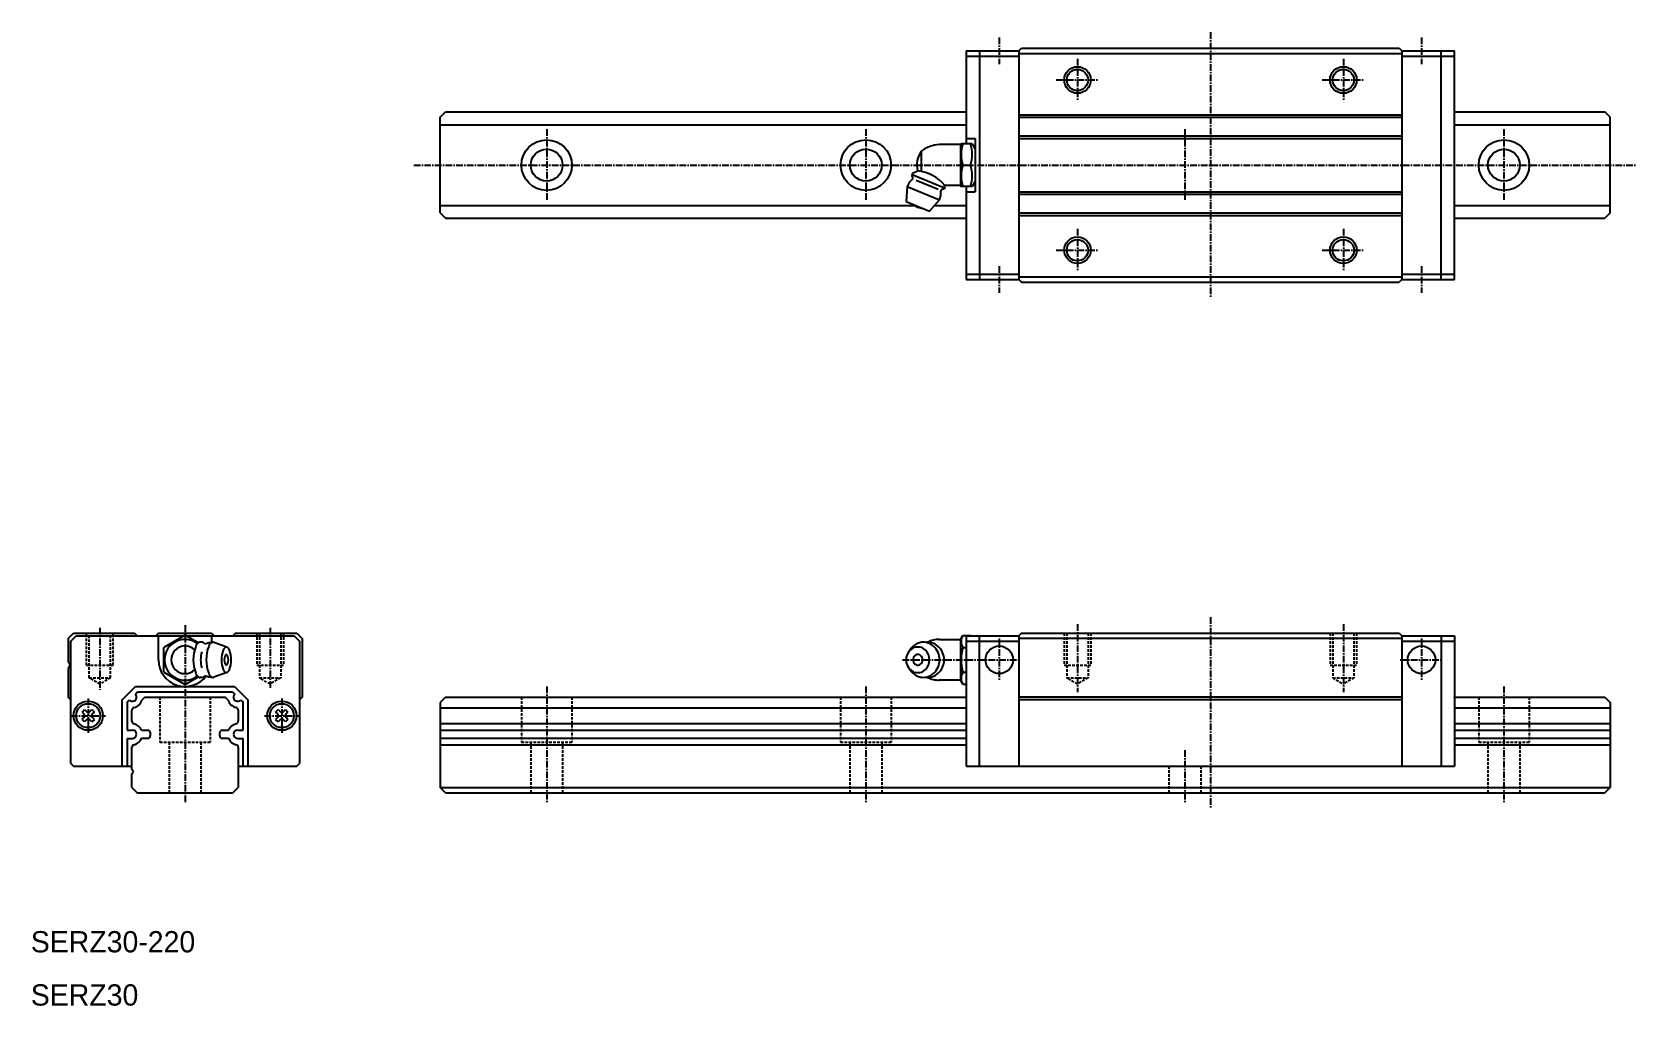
# Model space of a CAD drawing. Extents: x 10 to 312, y 10 to 193.
import ezdxf

# ---------------------------------------------------------------- set-up
doc = ezdxf.new("R2010")
doc.units = 0
doc.linetypes.add('CENTER', pattern=[2, 1.25, -0.25, 0.25, -0.25])
doc.linetypes.add('DASHED', pattern=[0.75, 0.5, -0.25])
doc.layers.get('0').update_dxf_attribs({"linetype": 'CONTINUOUS'})
doc.layers.add('CENTER', color=1, linetype='CENTER')

msp = doc.modelspace()

# ---------------------------------------------------------------- linework, layer by layer
at = {"color": 7, "linetype": 'CONTINUOUS'}
for p, q in [((185.9, 189.5), (195.8, 189.5)), ((185.9, 189.5), (185.9, 172)), ((185.9, 188.5), (195.8, 188.5)), ((188.4, 189.5), (188.4, 146.5)), ((195.8, 189.5), (196.3, 190)), ((195.8, 189.5), (195.8, 146.5)), ((195.8, 189), (267.8, 189)), ((196.3, 190), (267.3, 190)), ((267.3, 190), (267.8, 189.5)), ((267.8, 189.5), (277.7, 189.5)), ((267.8, 189.5), (267.8, 146.5)), ((267.8, 188.5), (277.7, 188.5)), ((275.2, 146.5), (275.2, 189.5)), ((277.7, 146.5), (277.7, 189.5)), ((87, 177), (88, 178)), ((87, 159), (87, 177)), ((87, 175.57), (185.9, 175.57)), ((88, 178), (185.9, 178)), ((195.8, 177.47), (267.8, 177.47)), ((195.8, 177), (267.8, 177)), ((277.7, 178), (306, 178)), ((277.7, 175.57), (307, 175.57)), ((307, 177), (306, 178)), ((307, 159), (307, 177)), ((185.9, 173), (187.6, 173)), ((187.6, 173), (187.6, 163)), ((195.8, 173.47), (267.8, 173.47)), ((195.8, 173), (267.8, 173)), ((177.4, 170.6), (177.4, 166.82)), ((184.84, 171.85), (180.84, 171.85)), ((184.93, 172), (184.84, 171.85)), ((184.84, 171.85), (184.84, 164.15)), ((187.02, 172), (184.93, 172)), ((187.02, 172), (187.6, 171)), ((175.78, 166.44), (175.63, 166.07)), ((175.63, 166.07), (175.84, 165.56)), ((175.71, 166.26), (181.8, 163.73)), ((176.9, 166.91), (175.78, 166.44)), ((185.28, 168), (186.68, 168)), ((174.77, 164), (174.57, 161.16)), ((174.77, 164), (180.87, 161.47)), ((176.49, 165.17), (180.64, 163.46)), ((181.73, 163.55), (181.22, 163.34)), ((181.7, 164.36), (181.88, 163.92)), ((181.88, 163.92), (181.73, 163.55)), ((184.84, 164.15), (181.88, 164.15)), ((184.84, 164.15), (184.93, 164)), ((187.02, 164), (184.93, 164)), ((185.9, 164), (185.9, 146.5)), ((185.9, 163), (187.6, 163)), ((187.6, 165), (187.02, 164)), ((195.8, 163), (267.8, 163)), ((87, 160.43), (176.1, 160.43)), ((174.57, 161.16), (179, 159.32)), ((179, 159.32), (180.87, 161.47)), ((179.97, 160.43), (185.9, 160.43)), ((195.8, 162.53), (267.8, 162.53)), ((277.7, 160.43), (307, 160.43)), ((87, 159), (88, 158)), ((88, 158), (185.9, 158)), ((195.8, 159), (267.8, 159)), ((195.8, 158.53), (267.8, 158.53)), ((277.7, 158), (306, 158)), ((307, 159), (306, 158)), ((185.9, 147.5), (195.8, 147.5)), ((185.9, 146.5), (195.8, 146.5)), ((195.8, 147), (267.8, 147)), ((195.8, 146.5), (196.3, 146)), ((196.3, 146), (267.3, 146)), ((267.8, 146.5), (267.3, 146)), ((267.8, 147.5), (277.7, 147.5)), ((267.8, 146.5), (277.7, 146.5)), ((17, 79), (18, 80)), ((17, 79), (17, 74.57)), ((17.5, 78.5), (18.5, 79.5)), ((17.5, 55.5), (17.5, 78.5)), ((18, 80), (29.5, 80)), ((18.5, 79.5), (38.79, 79.5)), ((29.5, 80), (30, 79.5)), ((34, 80), (33.5, 79.5)), ((34, 80), (44, 80)), ((34, 75), (34, 79.5)), ((39, 79.62), (35, 77.31)), ((41.49, 78.18), (39, 79.62)), ((39.21, 79.5), (59.5, 79.5)), ((44, 80), (44.5, 79.5)), ((44, 79.5), (44, 78.29)), ((48.5, 80), (48, 79.5)), ((48.5, 80), (60, 80)), ((59.5, 79.5), (60.5, 78.5)), ((60, 80), (61, 79)), ((60.5, 78.5), (60.5, 55.5)), ((61, 79), (61, 68)), ((180.84, 78.85), (184.84, 78.85)), ((184.84, 78.85), (185.28, 79.6)), ((184.84, 78.85), (184.84, 71.15)), ((185.28, 79.6), (186.68, 79.6)), ((185.9, 79.5), (195.8, 79.5)), ((185.9, 79.5), (185.9, 55)), ((185.9, 78.5), (195.8, 78.5)), ((186.73, 79.5), (186.68, 79.6)), ((188.4, 55), (188.4, 79.5)), ((196.3, 80), (195.8, 79.5)), ((195.8, 79.5), (195.8, 55)), ((267.8, 79), (195.8, 79)), ((196.3, 80), (267.3, 80)), ((267.3, 80), (267.8, 79.5)), ((267.8, 79.5), (267.8, 55)), ((267.8, 79.5), (277.7, 79.5)), ((267.8, 78.5), (277.7, 78.5)), ((275.2, 79.5), (275.2, 55)), ((277.7, 79.5), (277.7, 55)), ((35, 75), (35, 77.31)), ((42.19, 78.3), (41.82, 78.3)), ((46.89, 77.38), (44.44, 78.27)), ((175, 76.42), (175.37, 76.96)), ((185.28, 77.3), (185.9, 77.3)), ((17, 74.57), (17.28, 74.28)), ((17, 73.43), (17.28, 73.72)), ((17, 73.43), (17, 68)), ((35, 72.69), (35, 75)), ((35, 72.69), (39, 70.38)), ((46.89, 72.62), (44.44, 71.73)), ((175.37, 73.04), (175, 73.58)), ((175.37, 73.04), (175.38, 73.02)), ((185.28, 72.7), (185.9, 72.7)), ((27.1, 67.42), (29.68, 70)), ((29.68, 70), (48.32, 70)), ((39, 70.38), (41.49, 71.82)), ((42.19, 71.7), (41.82, 71.7)), ((48.32, 70), (50.9, 67.42)), ((184.84, 71.15), (180.84, 71.15)), ((185.28, 70.4), (184.84, 71.15)), ((185.28, 70.4), (185.9, 70.4)), ((17.5, 67.5), (17, 68)), ((27.1, 67.42), (27.1, 55)), ((28.1, 67.01), (28.53, 67.44)), ((28.1, 67.01), (28.1, 61.8)), ((29.66, 68.57), (30.09, 69)), ((30.09, 69), (47.91, 69)), ((31.43, 68), (30.93, 67.5)), ((31.43, 68), (46.57, 68)), ((47.07, 67.5), (46.57, 68)), ((47.91, 69), (48.34, 68.57)), ((49.47, 67.44), (49.9, 67.01)), ((49.9, 61.8), (49.9, 67.01)), ((50.9, 55), (50.9, 67.42)), ((61, 68), (60.5, 67.5)), ((88, 68), (87, 67)), ((87, 67), (87, 51)), ((88, 68), (185.9, 68)), ((267.8, 68), (195.8, 68)), ((267.8, 67.5), (195.8, 67.5)), ((277.7, 68), (306, 68)), ((306, 68), (307, 67)), ((307, 67), (307, 51)), ((19.64, 65.19), (20.11, 65.66)), ((19.64, 65.19), (20, 64.82)), ((20, 64.18), (19.64, 63.81)), ((20.11, 63.34), (19.64, 63.81)), ((20.11, 65.66), (20.48, 65.3)), ((20.48, 63.7), (20.11, 63.34)), ((21.12, 65.3), (21.49, 65.66)), ((21.49, 63.34), (21.12, 63.7)), ((21.49, 65.66), (21.96, 65.19)), ((21.96, 63.81), (21.49, 63.34)), ((21.6, 64.82), (21.96, 65.19)), ((21.96, 63.81), (21.6, 64.18)), ((29, 63.45), (29, 65.55)), ((49, 65.55), (49, 63.45)), ((56.04, 65.19), (56.51, 65.66)), ((56.04, 65.19), (56.4, 64.82)), ((56.4, 64.18), (56.04, 63.81)), ((56.51, 63.34), (56.04, 63.81)), ((56.51, 65.66), (56.88, 65.3)), ((56.88, 63.7), (56.51, 63.34)), ((57.52, 65.3), (57.89, 65.66)), ((57.89, 63.34), (57.52, 63.7)), ((57.89, 65.66), (58.36, 65.19)), ((58.36, 63.81), (57.89, 63.34)), ((58, 64.82), (58.36, 65.19)), ((58.36, 63.81), (58, 64.18)), ((87, 65.99), (185.9, 65.99)), ((277.7, 65.99), (307, 65.99)), ((28.1, 61.8), (29.1, 61.8)), ((30.84, 61.75), (32, 61.75)), ((32.5, 60.75), (32.5, 61.25)), ((45.5, 61.25), (45.5, 60.75)), ((46, 61.75), (47.16, 61.75)), ((48.9, 61.8), (49.9, 61.8)), ((87, 63.01), (185.9, 63.01)), ((87, 61.75), (185.9, 61.75)), ((277.7, 63.01), (307, 63.01)), ((277.7, 61.75), (307, 61.75)), ((28.1, 60.2), (28.1, 55)), ((28.1, 60.2), (29.1, 60.2)), ((29, 54.42), (29, 58.55)), ((30.84, 60.25), (32, 60.25)), ((46, 60.25), (47.16, 60.25)), ((48.9, 60.2), (49.9, 60.2)), ((49, 58.55), (49, 51)), ((49.9, 55), (49.9, 60.2)), ((87, 60.25), (185.9, 60.25)), ((87, 58.99), (185.9, 58.99)), ((277.7, 60.25), (307, 60.25)), ((277.7, 58.99), (307, 58.99)), ((17.5, 55.5), (18, 55)), ((18, 55), (29, 55)), ((29, 54.42), (29.21, 54.21)), ((49, 55), (60, 55)), ((60, 55), (60.5, 55.5)), ((185.9, 55), (277.7, 55)), ((29, 53.58), (29.21, 53.79)), ((29, 51), (29, 53.58)), ((29, 51), (30, 50)), ((30, 50), (48, 50)), ((48, 50), (49, 51)), ((87, 51), (307, 51)), ((88, 50), (87, 51)), ((88, 50), (306, 50)), ((306, 50), (307, 51))]:
    msp.add_line(p, q, dxfattribs=at)
at = {"color": 3, "linetype": 'DASHED'}
for p, q in [((20.5, 74), (20.5, 80)), ((21, 71.6), (21, 80)), ((25, 71.6), (25, 80)), ((25.5, 74), (25.5, 80)), ((52.5, 80), (52.5, 74)), ((53, 80), (53, 71.6)), ((57, 80), (57, 71.6)), ((57.5, 80), (57.5, 74)), ((204.3, 80), (204.3, 74)), ((204.8, 80), (204.8, 71.6)), ((208.8, 80), (208.8, 71.6)), ((209.3, 80), (209.3, 74)), ((254.3, 80), (254.3, 74)), ((254.8, 80), (254.8, 71.6)), ((258.8, 80), (258.8, 71.6)), ((259.3, 80), (259.3, 74)), ((20.5, 74), (25.5, 74)), ((52.5, 74), (57.5, 74)), ((204.3, 74), (209.3, 74)), ((254.3, 74), (259.3, 74)), ((23, 70.45), (21, 71.6)), ((21, 71.6), (25, 71.6)), ((25, 71.6), (23, 70.45)), ((55, 70.45), (53, 71.6)), ((53, 71.6), (57, 71.6)), ((57, 71.6), (55, 70.45)), ((206.8, 70.45), (204.8, 71.6)), ((204.8, 71.6), (208.8, 71.6)), ((208.8, 71.6), (206.8, 70.45)), ((254.8, 71.6), (256.8, 70.45)), ((254.8, 71.6), (258.8, 71.6)), ((258.8, 71.6), (256.8, 70.45)), ((34.25, 68), (34.25, 59.5)), ((43.75, 68), (43.75, 59.5)), ((102.25, 68), (102.25, 59.5)), ((111.75, 68), (111.75, 59.5)), ((162.25, 68), (162.25, 59.5)), ((171.75, 68), (171.75, 59.5)), ((282.25, 68), (282.25, 59.5)), ((291.75, 68), (291.75, 59.5)), ((34.25, 59.5), (43.75, 59.5)), ((36, 59.5), (36, 50)), ((42, 59.5), (42, 50)), ((102.25, 59.5), (111.75, 59.5)), ((104, 59.5), (104, 50)), ((110, 59.5), (110, 50)), ((162.25, 59.5), (171.75, 59.5)), ((164, 59.5), (164, 50)), ((170, 59.5), (170, 50)), ((282.25, 59.5), (291.75, 59.5)), ((284, 59.5), (284, 50)), ((290, 59.5), (290, 50)), ((224, 55), (224, 50)), ((230, 55), (230, 50))]:
    msp.add_line(p, q, dxfattribs=at)
at = {"color": 3, "linetype": 'CONTINUOUS'}
for centre in [(206.8, 184), (256.8, 184), (206.8, 152), (256.8, 152)]:
    msp.add_circle(centre, 2.5, dxfattribs=at)
at = {"color": 7, "linetype": 'CONTINUOUS'}
for centre, radius in [((206.8, 184), 2), ((256.8, 184), 2), ((107, 168), 4.75), ((167, 168), 4.75), ((287, 168), 4.75), ((107, 168), 3), ((167, 168), 3), ((287, 168), 3), ((206.8, 152), 2), ((256.8, 152), 2), ((192.1, 75), 2.6), ((271.5, 75), 2.6), ((20.8, 64.5), 2.75), ((20.8, 64.5), 2.25), ((57.2, 64.5), 2.75), ((57.2, 64.5), 2.25)]:
    msp.add_circle(centre, radius, dxfattribs=at)
for centre, radius, start, end in [((181.32, 168), 4.7, 146.4138, 193.1788), ((181.07, 165.85), 6, 92.1789, 127.7261), ((190.88, 170), 5.95, 160.3465, 199.6535), ((181.08, 170), 5.95, 340.3465, 19.6535), ((175.77, 158.99), 8, 40.1892, 83.034), ((190.88, 166), 5.95, 160.3465, 199.6535), ((181.08, 166), 5.95, 340.3465, 19.6535), ((177.82, 162.73), 3.3, 128.1639, 157.4998), ((175.66, 165.49), 0.2, 308.1641, 22.5004), ((177.82, 162.73), 3.3, 337.5, 6.836), ((181.29, 163.15), 0.2, 112.4996, 186.8355), ((177.95, 163.05), 3.2, 229.29, 265.71), ((39, 75), 3.85, 52.5077, 307.4921), ((181.07, 72.85), 6, 92.1777, 114.8938), ((187.01, 78.45), 2.08, 146.4718, 213.5286), ((39, 75), 2.6, 46.6213, 313.3788), ((47.87, 75), 7.31, 159.7619, 200.2379), ((42.32, 77.05), 1.4, 121.1003, 160.1439), ((41.82, 77.8), 0.505, 90.9032, 115.752), ((47.24, 75), 5.31, 163.6264, 196.3729), ((42.19, 77.8), 0.505, 64.248, 90.9029), ((41.69, 77.05), 1.4, 39.4278, 58.8997), ((44.27, 75), 3.3, 90, 117.0545), ((50.31, 75), 7.31, 159.7619, 200.2379), ((44.77, 77.05), 1.4, 121.1003, 160.1439), ((44.27, 77.8), 0.505, 68.6875, 115.752), ((51.15, 75), 5.31, 159.7307, 200.2693), ((47.13, 76.49), 1.02, 121.0514, 160.104), ((48.59, 75), 2.22, 159.7738, 200.2262), ((46.91, 75.62), 0.423, 121.1185, 160.1588), ((46.76, 77.03), 0.368, 64.287, 115.7129), ((46.76, 75.85), 0.153, 64.2337, 115.7663), ((46.61, 75.62), 0.423, 19.8412, 58.8814), ((46.4, 76.49), 1.02, 19.896, 58.9485), ((44.93, 75), 2.22, 339.7738, 20.2262), ((42.37, 75), 5.31, 339.7307, 20.2693), ((177.1, 75), 2.53, 133.386, 226.6139), ((176.81, 75.26), 2.15, 101.0363, 132.5263), ((178.25, 75), 3.48, 133.386, 145.8067), ((177.85, 75.35), 2.95, 101.0363, 132.5263), ((176.92, 75), 1.05, 133.386, 226.6139), ((176.8, 75.11), 0.895, 101.0362, 132.5262), ((176.79, 75.35), 2.05, 79.1808, 100.8192), ((176.79, 75.15), 0.855, 79.1807, 100.8191), ((176.77, 75.11), 0.895, 47.4736, 78.9636), ((176.76, 75.26), 2.15, 47.4736, 78.9636), ((177.82, 75.48), 2.82, 90, 100.8192), ((176.66, 75), 1.05, 313.386, 46.6139), ((177.82, 75.48), 2.82, 79.1808, 90), ((176.47, 75), 2.53, 313.386, 46.6139), ((178.68, 75.48), 2.82, 90, 98.7658), ((177.78, 75.35), 2.95, 47.4737, 78.9637), ((178.68, 75.48), 2.82, 79.1808, 90), ((178.64, 75.35), 2.95, 47.4737, 78.9637), ((177.39, 75), 3.48, 313.386, 46.6139), ((178.25, 75), 3.48, 313.386, 46.6139), ((192.74, 75), 7.81, 162.8691, 197.1308), ((17, 74), 0.4, 0, 45.0002), ((17, 74), 0.4, 314.9998, 0), ((39, 75), 5, 180, 322.6126), ((42.32, 72.95), 1.4, 199.8561, 238.8996), ((44.77, 72.95), 1.4, 199.8561, 238.8996), ((47.13, 73.51), 1.02, 199.896, 238.9485), ((46.91, 74.38), 0.423, 199.8412, 238.8814), ((46.76, 72.97), 0.368, 244.287, 295.7129), ((46.76, 74.15), 0.153, 244.2337, 295.7663), ((46.61, 74.38), 0.423, 301.1185, 340.1588), ((46.4, 73.51), 1.02, 301.0514, 340.104), ((176.81, 74.74), 2.15, 227.4736, 258.9636), ((178.25, 75), 3.48, 214.653, 226.6139), ((177.85, 74.65), 2.95, 227.4737, 258.9637), ((176.8, 74.89), 0.895, 227.4736, 258.9636), ((176.79, 74.65), 2.05, 259.1808, 280.8192), ((176.79, 74.85), 0.855, 259.1807, 280.8191), ((176.77, 74.89), 0.895, 281.0363, 312.5262), ((176.76, 74.74), 2.15, 281.0363, 312.5263), ((177.78, 74.65), 2.95, 281.0363, 312.5263), ((178.64, 74.65), 2.95, 281.0363, 312.5263), ((187.01, 71.55), 2.08, 146.4713, 213.5276), ((41.82, 72.2), 0.505, 244.2479, 270.3932), ((42.19, 72.2), 0.505, 270.3929, 295.752), ((41.69, 72.95), 1.4, 301.1003, 320.5701), ((44.27, 75), 3.3, 242.9455, 270), ((44.27, 72.2), 0.505, 244.2479, 289.9356), ((177.82, 74.52), 2.82, 259.1808, 280.8192), ((178.68, 74.52), 2.82, 261.2379, 280.8192), ((181.07, 77.15), 6, 245.1062, 267.8223), ((29.1, 68), 0.8, 224.7076, 0), ((28.93, 68.07), 2.08, 282.7762, 344.1539), ((29.1, 68), 0.8, 0, 45.2923), ((49.07, 68.07), 2.08, 195.8461, 257.2238), ((48.9, 68), 0.8, 134.7077, 180), ((48.9, 68), 0.8, 180, 315.2924), ((19.69, 64.5), 0.45, 314.9998, 45.0002), ((20.8, 65.61), 0.45, 225.0002, 314.9998), ((20.8, 63.39), 0.45, 45.0002, 134.9998), ((21.91, 64.5), 0.45, 134.9998, 225.0002), ((29.5, 65.55), 0.5, 102.7763, 180), ((29.5, 63.45), 0.5, 180, 257.2237), ((48.5, 65.55), 0.5, 0, 77.2237), ((48.5, 63.45), 0.5, 282.7763, 0), ((56.09, 64.5), 0.45, 314.9998, 45.0002), ((57.2, 65.61), 0.45, 225.0002, 314.9998), ((57.2, 63.39), 0.45, 45.0002, 134.9998), ((58.31, 64.5), 0.45, 134.9998, 225.0002), ((29.1, 61), 0.8, 0, 90), ((29.1, 61), 0.8, 270, 0), ((28.93, 60.93), 2.08, 23.1459, 77.2238), ((32, 61.25), 0.5, 0, 90), ((32, 60.75), 0.5, 270, 0), ((46, 61.25), 0.5, 90, 180), ((46, 60.75), 0.5, 180, 270), ((49.07, 60.93), 2.08, 102.7762, 156.8541), ((48.9, 61), 0.8, 90, 180), ((48.9, 61), 0.8, 180, 270), ((29.5, 58.55), 0.5, 102.7763, 180), ((28.93, 61.07), 2.08, 282.7762, 336.8541), ((49.07, 61.07), 2.08, 203.1459, 257.2238), ((48.5, 58.55), 0.5, 0, 77.2237), ((29, 54), 0.3, 0, 44.9996), ((29, 54), 0.3, 315.0004, 0)]:
    msp.add_arc(centre, radius, start, end, dxfattribs=at)
for p in [(185.9, 168), (277.7, 168), (39, 80), (185.9, 68), (277.7, 68)]:
    msp.add_point(p, dxfattribs=at)
at = {"layer": 'CENTER', "color": 1, "linetype": 'CENTER'}
for p, q in [((192.1, 192), (192.1, 187)), ((231.8, 193), (231.8, 143)), ((271.5, 192), (271.5, 187)), ((206.8, 188), (206.8, 180)), ((256.8, 188), (256.8, 180)), ((202.8, 184), (210.8, 184)), ((252.8, 184), (260.8, 184)), ((107, 174.75), (107, 161.25)), ((167, 174.75), (167, 161.25)), ((227, 174.75), (227, 161.25)), ((287, 174.75), (287, 161.25)), ((82, 168), (312, 168)), ((206.8, 156), (206.8, 148)), ((256.8, 156), (256.8, 148)), ((202.8, 152), (210.8, 152)), ((252.8, 152), (260.8, 152)), ((192.1, 149), (192.1, 144)), ((271.5, 149), (271.5, 144)), ((39, 81.5), (39, 48)), ((206.8, 81.72), (206.8, 68.91)), ((231.8, 83), (231.8, 47)), ((256.8, 81.72), (256.8, 68.91)), ((23, 81), (23, 69.36)), ((55, 81), (55, 69.54)), ((192.1, 79), (192.1, 71)), ((271.5, 79), (271.5, 71)), ((173.93, 75), (188.4, 75)), ((188.1, 75), (196.1, 75)), ((267.5, 75), (275.5, 75)), ((107, 70), (107, 48)), ((167, 70), (167, 48)), ((287, 70), (287, 48)), ((20.8, 67.75), (20.8, 61.25)), ((57.2, 67.75), (57.2, 61.25)), ((17.55, 64.5), (24.05, 64.5)), ((53.95, 64.5), (60.45, 64.5)), ((227, 58), (227, 48))]:
    msp.add_line(p, q, dxfattribs=at)

# ---------------------------------------------------------------- texts
at = {"color": 7, "linetype": 'CONTINUOUS'}
for s, p in [('SERZ30-220', (10, 20)), ('SERZ30', (10, 10))]:
    msp.add_text(s, height=4, dxfattribs=at).set_placement(p)

doc.saveas('drawing.dxf')
